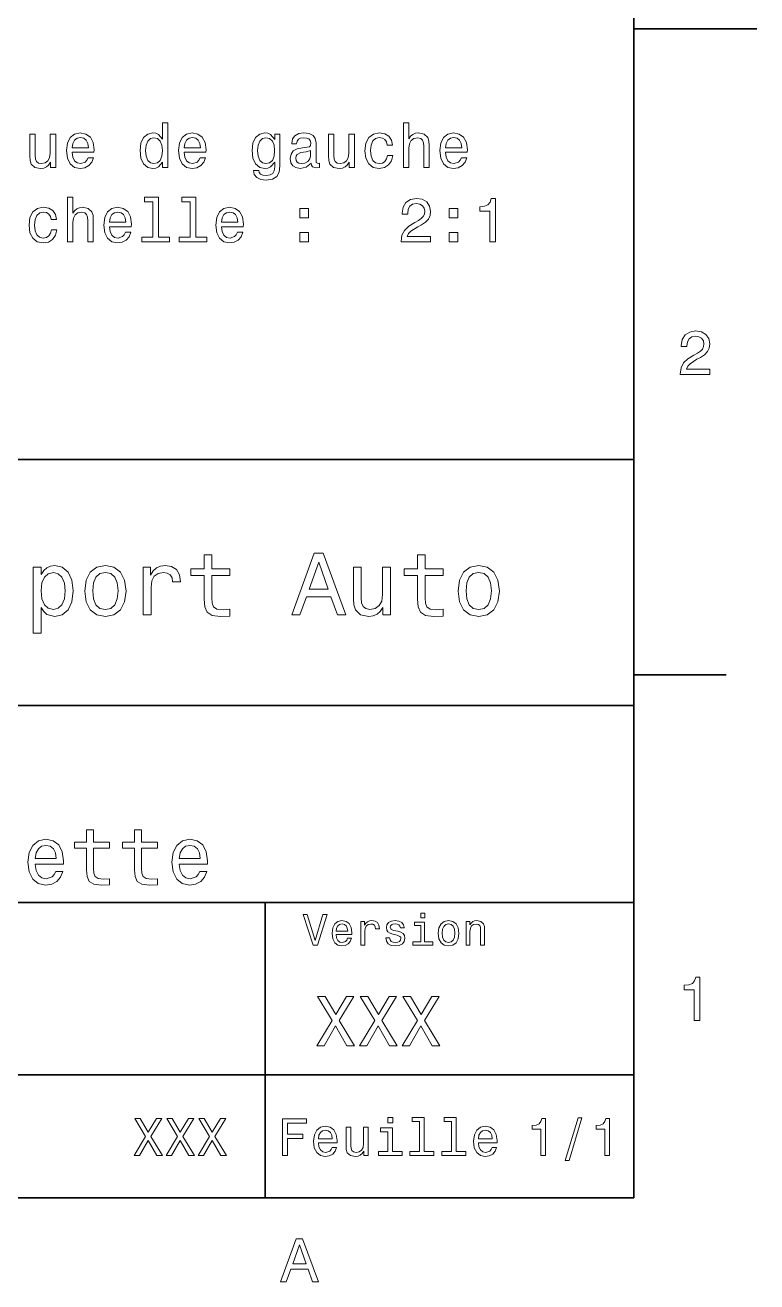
# Model space of a CAD drawing. Extents: x 0 to 297, y 0 to 210.
# Drawn here: x 237.5 to 297, y 3.2 to 105.3 of the extents above; entities that cross this region are included whole.
import ezdxf

# ---------------------------------------------------------------- set-up
doc = ezdxf.new("R2010")
doc.units = 0

msp = doc.modelspace()

# ---------------------------------------------------------------- linework, layer by layer
at = {"color": 7, "lineweight": 35}
for p, q in [((287, 10), (287, 200)), ((97, 70), (287, 70)), ((287, 70), (287, 10)), ((162, 50), (287, 50)), ((162, 34), (287, 34)), ((257, 10), (257, 34)), ((162, 20), (287, 20)), ((10, 10), (287, 10)), ((97, 10), (287, 10))]:
    msp.add_line(p, q, dxfattribs=at)
at = {"color": 7, "lineweight": 35, "ltscale": 0.25}
msp.add_line((287, 105), (297, 105), dxfattribs=at)
at = {"color": 7, "lineweight": 35, "ltscale": 0.1875}
msp.add_line((287, 52.5), (294.5, 52.5), dxfattribs=at)
at = {"color": 7, "lineweight": 13}
for points in [[(248.663223, 94.159538), (248.663223, 93.740952), (249.107025, 93.740952), (249.107025, 97.361992), (248.668259, 97.361992), (248.668259, 96.035622), (248.330368, 96.418907), (248.123596, 96.509682), (247.886566, 96.544983), (247.457886, 96.444122), (247.125031, 96.161697), (246.908173, 95.707809), (246.832535, 95.09758), (246.908173, 94.48735), (247.125031, 94.028412), (247.457886, 93.740952), (247.886566, 93.645134), (248.123596, 93.680435), (248.335403, 93.77121)], [(268.251099, 93.740952), (268.694916, 93.740952), (268.694916, 95.304352), (268.740295, 95.662422), (268.886566, 95.924667), (269.113495, 96.086052), (269.416107, 96.146568), (269.658173, 96.096138), (269.809479, 95.959969), (269.885132, 95.733025), (269.910339, 95.430435), (269.910339, 93.740952), (270.354126, 93.740952), (270.354126, 95.52121), (270.333954, 95.87928), (270.243195, 96.176834), (269.945648, 96.449165), (269.481659, 96.544983), (269.229492, 96.509682), (269.012634, 96.413864), (268.831085, 96.262566), (268.694916, 96.055794), (268.694916, 97.361992), (268.251099, 97.361992)], [(239.978775, 96.449165), (239.534973, 96.449165), (239.534973, 94.885765), (239.484543, 94.522652), (239.338287, 94.260406), (239.111343, 94.099022), (238.813797, 94.048592), (238.576767, 94.088936), (238.425461, 94.209969), (238.339737, 94.41674), (238.319565, 94.709251), (238.319565, 96.449165), (237.875763, 96.449165), (237.875763, 94.668907), (237.890884, 94.310837), (237.98671, 94.013283), (238.279221, 93.740952), (238.74823, 93.645134), (239.000397, 93.680435), (239.217255, 93.77121), (239.403854, 93.927551), (239.555145, 94.154495), (239.555145, 93.740952), (239.978775, 93.740952)], [(241.315231, 94.966454), (243.090454, 94.966454), (243.09549, 95.173225), (243.014801, 95.753197), (242.792908, 96.18692), (242.43988, 96.449165), (241.970856, 96.544983), (241.511917, 96.444122), (241.15889, 96.161697), (240.931946, 95.702766), (240.851257, 95.09758), (240.92691, 94.477264), (241.153854, 94.023369), (241.501831, 93.740952), (241.955719, 93.645134), (242.349091, 93.710693), (242.67186, 93.882164), (242.90889, 94.154495), (243.045059, 94.517609), (242.606308, 94.517609), (242.515518, 94.31588), (242.384399, 94.164581), (242.0112, 94.043549), (241.72374, 94.099022), (241.506882, 94.275536), (241.365662, 94.562996), (241.315231, 94.951324)], [(241.315231, 95.339653), (241.370712, 95.687637), (241.506882, 95.944839), (241.713654, 96.101181), (241.985992, 96.156654), (242.253281, 96.101181), (242.460052, 95.944839), (242.586136, 95.687637), (242.631516, 95.339653)], [(247.962204, 96.146568), (248.254715, 96.075966), (248.476624, 95.87928), (248.607742, 95.551468), (248.658173, 95.09758), (248.607742, 94.638649), (248.476624, 94.310837), (248.254715, 94.109108), (247.962204, 94.043549), (247.68483, 94.109108), (247.473022, 94.310837), (247.331802, 94.643692), (247.286423, 95.09758), (247.331802, 95.546425), (247.473022, 95.874237), (247.68483, 96.075966)], [(250.423309, 94.966454), (252.198517, 94.966454), (252.203568, 95.173225), (252.122879, 95.753197), (251.90097, 96.18692), (251.547943, 96.449165), (251.078918, 96.544983), (250.619995, 96.444122), (250.266968, 96.161697), (250.040024, 95.702766), (249.959335, 95.09758), (250.034973, 94.477264), (250.261917, 94.023369), (250.609909, 93.740952), (251.063797, 93.645134), (251.457169, 93.710693), (251.779938, 93.882164), (252.016968, 94.154495), (252.153137, 94.517609), (251.714371, 94.517609), (251.623596, 94.31588), (251.492462, 94.164581), (251.119278, 94.043549), (250.831802, 94.099022), (250.614944, 94.275536), (250.47374, 94.562996), (250.423309, 94.951324)], [(250.423309, 95.339653), (250.478775, 95.687637), (250.614944, 95.944839), (250.821716, 96.101181), (251.094055, 96.156654), (251.361343, 96.101181), (251.568115, 95.944839), (251.694199, 95.687637), (251.739594, 95.339653)], [(258.215088, 93.861992), (258.215088, 96.449165), (257.791473, 96.449165), (257.791473, 96.010406), (257.443481, 96.408821), (257.231659, 96.509682), (256.994629, 96.544983), (256.565948, 96.444122), (256.233093, 96.161697), (256.016235, 95.707809), (255.940598, 95.09758), (256.016235, 94.482307), (256.233093, 94.028412), (256.565948, 93.740952), (256.994629, 93.645134), (257.236694, 93.680435), (257.438446, 93.77121), (257.791473, 94.154495), (257.791473, 93.77121), (257.751129, 93.46862), (257.640167, 93.251755), (257.428345, 93.125679), (257.110626, 93.080292), (256.833252, 93.11055), (256.636566, 93.186195), (256.520569, 93.317322), (256.48526, 93.493835), (256.05658, 93.493835), (256.05658, 93.473663), (256.122162, 93.150894), (256.323883, 92.908821), (256.646637, 92.75248), (257.085419, 92.697006), (257.609894, 92.772652), (257.957886, 92.984467), (258.154572, 93.352623)], [(256.399536, 95.09758), (256.444916, 95.546425), (256.581085, 95.87928), (256.792908, 96.075966), (257.075317, 96.146568), (257.372864, 96.075966), (257.594788, 95.87928), (257.730957, 95.546425), (257.781372, 95.09758), (257.730957, 94.638649), (257.594788, 94.310837), (257.372864, 94.109108), (257.075317, 94.043549), (256.792908, 94.109108), (256.581085, 94.310837), (256.444916, 94.643692)], [(260.751831, 94.093979), (260.751831, 94.07885), (260.777039, 93.907379), (260.852692, 93.786339), (261.17041, 93.690521), (261.417542, 93.730865), (261.417542, 94.073807), (261.311646, 94.058678), (261.17041, 94.124237), (261.145203, 94.325966), (261.145203, 95.727982), (261.084686, 96.086052), (260.908173, 96.338211), (260.600525, 96.48951), (260.166809, 96.544983), (259.743195, 96.484467), (259.430511, 96.312996), (259.233826, 96.045708), (259.168274, 95.69268), (259.168274, 95.662422), (259.566681, 95.662422), (259.60199, 95.874237), (259.712921, 96.025536), (259.894501, 96.11631), (260.151703, 96.151611), (260.398804, 96.126396), (260.575317, 96.050751), (260.681244, 95.919624), (260.716522, 95.738068), (260.69635, 95.526253), (260.615662, 95.420349), (260.41394, 95.369911), (260.035706, 95.329567), (259.60199, 95.238792), (259.294342, 95.077408), (259.112793, 94.825249), (259.057312, 94.452049), (259.107758, 94.119194), (259.264099, 93.872078), (259.516235, 93.715736), (259.864227, 93.660263), (260.333252, 93.766167)], [(264.266968, 96.449165), (263.823151, 96.449165), (263.823151, 94.885765), (263.772736, 94.522652), (263.626465, 94.260406), (263.399536, 94.099022), (263.10199, 94.048592), (262.86496, 94.088936), (262.713654, 94.209969), (262.62793, 94.41674), (262.607758, 94.709251), (262.607758, 96.449165), (262.16394, 96.449165), (262.16394, 94.668907), (262.179077, 94.310837), (262.274902, 94.013283), (262.567383, 93.740952), (263.036407, 93.645134), (263.288574, 93.680435), (263.505432, 93.77121), (263.692047, 93.927551), (263.843323, 94.154495), (263.843323, 93.740952), (264.266968, 93.740952)], [(266.93988, 95.551468), (267.378632, 95.551468), (267.287842, 95.954926), (267.070984, 96.272652), (266.733093, 96.469337), (266.294342, 96.544983), (265.810181, 96.444122), (265.442047, 96.161697), (265.210052, 95.702766), (265.129364, 95.087494), (265.205017, 94.477264), (265.431946, 94.023369), (265.790009, 93.740952), (266.279205, 93.645134), (266.712921, 93.720779), (267.050842, 93.932594), (267.282806, 94.26545), (267.383667, 94.709251), (266.960052, 94.709251), (266.884399, 94.426834), (266.743195, 94.215012), (266.541473, 94.083893), (266.294342, 94.043549), (265.986694, 94.109108), (265.764801, 94.310837), (265.628632, 94.638649), (265.583252, 95.102623), (265.628632, 95.556511), (265.769836, 95.884323), (265.996796, 96.086052), (266.294342, 96.156654), (266.55658, 96.111267), (266.753265, 95.995277), (266.884399, 95.803635)], [(271.675476, 94.966454), (273.450684, 94.966454), (273.455719, 95.173225), (273.375031, 95.753197), (273.153137, 96.18692), (272.80011, 96.449165), (272.331085, 96.544983), (271.872162, 96.444122), (271.519135, 96.161697), (271.292175, 95.702766), (271.211487, 95.09758), (271.28714, 94.477264), (271.514069, 94.023369), (271.862061, 93.740952), (272.315948, 93.645134), (272.70932, 93.710693), (273.032104, 93.882164), (273.269135, 94.154495), (273.405304, 94.517609), (272.966522, 94.517609), (272.875763, 94.31588), (272.744629, 94.164581), (272.371429, 94.043549), (272.083954, 94.099022), (271.867096, 94.275536), (271.725891, 94.562996), (271.675476, 94.951324)], [(271.675476, 95.339653), (271.730927, 95.687637), (271.867096, 95.944839), (272.073883, 96.101181), (272.346222, 96.156654), (272.613495, 96.101181), (272.820282, 95.944839), (272.94635, 95.687637), (272.99176, 95.339653)], [(260.701416, 94.689079), (260.6409, 94.426834), (260.479492, 94.225098), (260.237427, 94.093979), (259.93988, 94.048592), (259.74823, 94.073807), (259.612061, 94.154495), (259.526337, 94.295708), (259.501129, 94.492393), (259.521301, 94.668907), (259.60199, 94.794983), (259.924744, 94.936195), (260.333252, 94.996712), (260.701416, 95.117752)], [(240.92691, 87.694122), (241.370712, 87.694122), (241.370712, 89.257523), (241.416107, 89.615593), (241.562347, 89.877838), (241.789307, 90.039223), (242.091888, 90.099739), (242.333969, 90.049309), (242.48526, 89.913139), (242.560913, 89.686195), (242.586136, 89.383606), (242.586136, 87.694122), (243.029938, 87.694122), (243.029938, 89.47438), (243.009766, 89.832451), (242.918976, 90.130005), (242.621429, 90.402336), (242.157455, 90.498154), (241.905289, 90.462852), (241.688431, 90.367035), (241.506882, 90.215736), (241.370712, 90.008965), (241.370712, 91.315163), (240.92691, 91.315163)], [(247.881516, 90.941963), (247.881516, 88.067322), (246.968689, 88.067322), (246.968689, 87.694122), (249.233109, 87.694122), (249.233109, 88.067322), (248.325317, 88.067322), (248.325317, 91.315163), (247.185547, 91.315163), (247.185547, 90.941963)], [(250.917542, 90.941963), (250.917542, 88.067322), (250.004715, 88.067322), (250.004715, 87.694122), (252.269135, 87.694122), (252.269135, 88.067322), (251.361343, 88.067322), (251.361343, 91.315163), (250.221573, 91.315163), (250.221573, 90.941963)], [(268.064514, 87.694122), (270.470123, 87.694122), (270.470123, 88.127838), (268.568848, 88.127838), (268.674744, 88.364868), (268.856293, 88.561554), (269.416107, 88.919624), (269.713654, 89.070923), (270.046509, 89.287781), (270.283539, 89.539948), (270.419708, 89.837494), (270.470123, 90.175392), (270.384399, 90.599022), (270.147369, 90.931877), (269.784241, 91.143692), (269.315247, 91.219337), (268.831085, 91.133606), (268.462921, 90.896568), (268.225891, 90.518333), (268.145203, 90.019051), (268.145203, 89.948448), (268.604126, 89.948448), (268.604126, 89.988792), (268.649536, 90.331734), (268.785706, 90.583893), (269.002563, 90.745277), (269.290009, 90.800751), (269.58252, 90.75032), (269.799377, 90.624237), (269.940582, 90.427551), (269.991028, 90.180435), (269.955719, 89.948448), (269.859894, 89.751762), (269.698517, 89.580292), (269.476624, 89.428993), (269.179077, 89.267609), (268.684814, 88.954926), (268.336853, 88.622078), (268.130066, 88.21862), (268.064514, 87.709251)], [(275.276337, 87.694122), (275.73526, 87.694122), (275.73526, 91.219337), (275.392334, 91.219337), (275.301544, 90.911705), (275.119995, 90.704926), (274.842621, 90.583893), (274.45932, 90.543549), (274.45932, 90.185478), (275.276337, 90.185478)], [(239.615662, 89.504639), (240.054428, 89.504639), (239.963654, 89.908096), (239.746796, 90.225822), (239.40889, 90.422508), (238.970139, 90.498154), (238.485992, 90.397293), (238.117828, 90.114868), (237.885849, 89.655937), (237.805145, 89.040665), (237.880798, 88.430435), (238.107742, 87.97654), (238.46582, 87.694122), (238.955002, 87.598305), (239.388718, 87.67395), (239.726624, 87.885765), (239.958603, 88.21862), (240.059479, 88.662422), (239.635849, 88.662422), (239.560196, 88.380005), (239.418976, 88.168182), (239.217255, 88.037064), (238.970139, 87.996719), (238.662506, 88.062279), (238.440598, 88.264008), (238.304428, 88.59182), (238.259033, 89.055794), (238.304428, 89.509682), (238.445633, 89.837494), (238.672592, 90.039223), (238.970139, 90.109825), (239.232376, 90.064438), (239.429077, 89.948448), (239.560196, 89.756805)], [(244.351257, 88.919624), (246.12648, 88.919624), (246.131516, 89.126396), (246.050827, 89.706367), (245.828918, 90.140091), (245.475906, 90.402336), (245.006882, 90.498154), (244.547943, 90.397293), (244.194916, 90.114868), (243.967972, 89.655937), (243.887283, 89.050751), (243.962936, 88.430435), (244.18988, 87.97654), (244.537857, 87.694122), (244.991745, 87.598305), (245.385117, 87.663864), (245.707886, 87.835335), (245.944916, 88.107666), (246.081085, 88.470779), (245.642334, 88.470779), (245.551544, 88.269051), (245.420425, 88.117752), (245.047226, 87.996719), (244.759766, 88.052193), (244.542908, 88.228706), (244.401688, 88.516167), (244.351257, 88.904495)], [(244.351257, 89.292824), (244.406738, 89.640808), (244.542908, 89.89801), (244.74968, 90.054352), (245.022003, 90.109825), (245.289307, 90.054352), (245.496078, 89.89801), (245.622147, 89.640808), (245.667542, 89.292824)], [(253.459335, 88.919624), (255.234543, 88.919624), (255.239594, 89.126396), (255.158905, 89.706367), (254.936996, 90.140091), (254.583969, 90.402336), (254.114944, 90.498154), (253.656021, 90.397293), (253.302994, 90.114868), (253.07605, 89.655937), (252.995346, 89.050751), (253.070999, 88.430435), (253.297943, 87.97654), (253.645935, 87.694122), (254.099823, 87.598305), (254.493195, 87.663864), (254.815964, 87.835335), (255.052994, 88.107666), (255.189148, 88.470779), (254.750397, 88.470779), (254.659622, 88.269051), (254.528488, 88.117752), (254.155289, 87.996719), (253.867828, 88.052193), (253.65097, 88.228706), (253.509766, 88.516167), (253.459335, 88.904495)], [(253.459335, 89.292824), (253.514801, 89.640808), (253.65097, 89.89801), (253.857742, 90.054352), (254.130081, 90.109825), (254.397369, 90.054352), (254.604141, 89.89801), (254.730225, 89.640808), (254.775604, 89.292824)], [(259.83902, 89.650894), (260.534973, 89.650894), (260.534973, 90.402336), (259.83902, 90.402336)], [(271.983093, 89.650894), (272.679077, 89.650894), (272.679077, 90.402336), (271.983093, 90.402336)], [(259.83902, 87.694122), (260.534973, 87.694122), (260.534973, 88.445564), (259.83902, 88.445564)], [(271.983093, 87.694122), (272.679077, 87.694122), (272.679077, 88.445564), (271.983093, 88.445564)], [(290.76947, 76.916786), (293.175079, 76.916786), (293.175079, 77.350502), (291.273773, 77.350502), (291.3797, 77.587532), (291.561249, 77.784218), (292.121033, 78.142288), (292.418579, 78.293587), (292.751434, 78.510445), (292.988464, 78.762604), (293.124634, 79.060158), (293.175079, 79.398056), (293.089355, 79.821686), (292.852325, 80.154541), (292.489197, 80.366356), (292.020172, 80.442001), (291.536041, 80.35627), (291.167877, 80.119232), (290.930847, 79.740997), (290.850159, 79.241714), (290.850159, 79.171112), (291.309082, 79.171112), (291.309082, 79.211456), (291.354462, 79.554398), (291.490631, 79.806557), (291.707489, 79.967941), (291.994965, 80.023415), (292.287476, 79.972984), (292.504333, 79.846901), (292.645538, 79.650215), (292.695984, 79.403099), (292.660675, 79.171112), (292.56485, 78.974426), (292.403473, 78.802956), (292.181549, 78.651657), (291.884003, 78.490273), (291.389771, 78.177589), (291.041779, 77.844742), (290.835022, 77.441284), (290.76947, 76.931915)], [(259.175781, 57.381123), (259.838623, 57.381123), (260.364563, 58.850864), (262.360229, 58.850864), (262.886169, 57.381123), (263.563416, 57.381123), (261.733429, 62.388329), (260.998566, 62.388329)], [(238.786743, 60.652016), (238.786743, 61.25), (238.15274, 61.25), (238.15274, 55.882565), (238.786743, 55.882565), (238.786743, 57.971901), (239.010101, 57.633286), (239.262253, 57.409943), (239.896271, 57.244236), (240.50145, 57.381123), (240.976959, 57.791786), (241.286743, 58.440201), (241.402023, 59.319164), (241.286743, 60.190922), (240.976959, 60.839336), (240.50145, 61.242794), (239.896271, 61.386887), (239.550446, 61.343658), (239.255051, 61.206772), (239.002899, 60.976223)], [(242.338623, 59.311958), (242.453888, 58.432995), (242.785309, 57.78458), (243.311249, 57.381123), (244.017303, 57.244236), (244.716141, 57.381123), (245.242081, 57.777374), (245.573486, 58.425793), (245.695969, 59.311958), (245.573486, 60.190922), (245.242081, 60.846542), (244.716141, 61.242794), (244.017303, 61.386887), (243.311249, 61.242794), (242.785309, 60.839336), (242.453888, 60.190922)], [(247.100861, 57.381123), (247.734863, 57.381123), (247.734863, 59.592937), (247.799713, 60.12608), (247.994232, 60.507923), (248.311249, 60.738472), (248.736313, 60.817722), (249.053314, 60.767288), (249.291077, 60.623199), (249.435165, 60.378242), (249.485596, 60.046829), (250.126801, 60.046829), (250.040344, 60.630402), (249.802597, 61.048271), (249.406342, 61.30043), (248.865997, 61.386887), (248.498566, 61.32925), (248.181549, 61.185158), (247.900574, 60.940201), (247.677246, 60.608788), (247.677246, 61.25), (247.100861, 61.25)], [(252.05043, 60.579971), (252.05043, 58.64193), (252.093658, 58.015129), (252.29538, 57.582851), (252.698853, 57.330688), (253.383286, 57.244236), (254.132568, 57.280258), (254.132568, 57.827808), (253.585022, 57.78458), (253.087891, 57.842216), (252.82132, 58.022331), (252.706055, 58.324928), (252.684448, 58.75), (252.684448, 60.579971), (254.132568, 60.579971), (254.132568, 61.120316), (252.684448, 61.120316), (252.684448, 62.251438), (252.05043, 62.251438), (252.05043, 61.120316), (250.955322, 61.120316), (250.955322, 60.579971)], [(260.595093, 59.463257), (261.365997, 61.667866), (262.136902, 59.463257)], [(269.399109, 60.579971), (269.399109, 58.64193), (269.442352, 58.015129), (269.644073, 57.582851), (270.047546, 57.330688), (270.731995, 57.244236), (271.481262, 57.280258), (271.481262, 57.827808), (270.933716, 57.78458), (270.436584, 57.842216), (270.170013, 58.022331), (270.054749, 58.324928), (270.033142, 58.75), (270.033142, 60.579971), (271.481262, 60.579971), (271.481262, 61.120316), (270.033142, 61.120316), (270.033142, 62.251438), (269.399109, 62.251438), (269.399109, 61.120316), (268.304016, 61.120316), (268.304016, 60.579971)], [(272.698853, 59.311958), (272.814117, 58.432995), (273.145508, 57.78458), (273.671448, 57.381123), (274.377502, 57.244236), (275.076355, 57.381123), (275.602295, 57.777374), (275.933716, 58.425793), (276.056183, 59.311958), (275.933716, 60.190922), (275.602295, 60.846542), (275.076355, 61.242794), (274.377502, 61.386887), (273.671448, 61.242794), (273.145508, 60.839336), (272.814117, 60.190922)], [(239.788193, 57.8134), (239.363129, 57.907059), (239.053314, 58.195244), (238.858795, 58.663544), (238.793945, 59.319164), (238.858795, 59.967579), (239.053314, 60.435879), (239.363129, 60.716858), (239.788193, 60.817722), (240.177246, 60.716858), (240.48703, 60.428673), (240.681564, 59.960373), (240.753601, 59.319164), (240.681564, 58.67075), (240.48703, 58.195244), (240.177246, 57.907059)], [(242.98703, 59.319164), (243.05188, 59.967579), (243.253601, 60.435879), (243.57782, 60.72406), (244.017303, 60.824928), (244.449585, 60.72406), (244.773773, 60.443081), (244.97551, 59.967579), (245.047546, 59.319164), (244.97551, 58.663544), (244.773773, 58.188038), (244.449585, 57.899853), (244.017303, 57.806194), (243.57782, 57.899853), (243.253601, 58.188038), (243.05188, 58.663544)], [(267.194519, 61.25), (266.560516, 61.25), (266.560516, 59.016571), (266.488464, 58.497837), (266.279541, 58.123196), (265.955322, 57.892651), (265.530243, 57.820602), (265.19165, 57.878242), (264.975494, 58.051151), (264.853027, 58.346542), (264.824219, 58.764408), (264.824219, 61.25), (264.190186, 61.25), (264.190186, 58.706772), (264.211792, 58.195244), (264.348694, 57.770172), (264.766571, 57.381123), (265.436584, 57.244236), (265.796814, 57.294666), (266.106628, 57.424351), (266.373199, 57.647694), (266.589325, 57.971901), (266.589325, 57.381123), (267.194519, 57.381123)], [(273.34726, 59.319164), (273.412109, 59.967579), (273.613831, 60.435879), (273.938019, 60.72406), (274.377502, 60.824928), (274.809784, 60.72406), (275.134003, 60.443081), (275.335724, 59.967579), (275.407776, 59.319164), (275.335724, 58.663544), (275.134003, 58.188038), (274.809784, 57.899853), (274.377502, 57.806194), (273.938019, 57.899853), (273.613831, 58.188038), (273.412109, 58.663544)], [(242.48848, 38.409222), (242.48848, 36.664986), (242.527374, 36.100864), (242.708939, 35.711815), (243.072052, 35.484871), (243.688049, 35.407059), (244.362396, 35.43948), (244.362396, 35.932274), (243.869598, 35.893372), (243.422195, 35.945244), (243.182281, 36.107349), (243.078537, 36.379681), (243.059082, 36.762245), (243.059082, 38.409222), (244.362396, 38.409222), (244.362396, 38.895531), (243.059082, 38.895531), (243.059082, 39.913544), (242.48848, 39.913544), (242.48848, 38.895531), (241.502884, 38.895531), (241.502884, 38.409222)], [(246.391937, 38.409222), (246.391937, 36.664986), (246.430832, 36.100864), (246.612396, 35.711815), (246.97551, 35.484871), (247.591492, 35.407059), (248.265854, 35.43948), (248.265854, 35.932274), (247.773056, 35.893372), (247.325653, 35.945244), (247.085739, 36.107349), (246.981995, 36.379681), (246.96254, 36.762245), (246.96254, 38.409222), (248.265854, 38.409222), (248.265854, 38.895531), (246.96254, 38.895531), (246.96254, 39.913544), (246.391937, 39.913544), (246.391937, 38.895531), (245.406342, 38.895531), (245.406342, 38.409222)], [(238.319168, 37.105907), (240.601593, 37.105907), (240.608063, 37.371758), (240.504333, 38.117435), (240.219025, 38.675072), (239.765137, 39.012245), (239.162109, 39.135445), (238.572052, 39.005764), (238.118164, 38.642651), (237.82637, 38.052593), (237.722626, 37.274494), (237.819885, 36.476944), (238.111679, 35.893372), (238.559082, 35.530258), (239.142654, 35.407059), (239.648422, 35.491352), (240.0634, 35.711815), (240.368164, 36.061958), (240.543228, 36.528816), (239.979111, 36.528816), (239.862396, 36.269451), (239.693802, 36.074928), (239.213974, 35.919308), (238.844391, 35.990631), (238.565567, 36.217579), (238.384003, 36.587173), (238.319168, 37.086452)], [(250.029541, 37.105907), (252.311951, 37.105907), (252.318451, 37.371758), (252.214691, 38.117435), (251.929398, 38.675072), (251.47551, 39.012245), (250.872482, 39.135445), (250.282425, 39.005764), (249.828522, 38.642651), (249.536743, 38.052593), (249.432999, 37.274494), (249.530258, 36.476944), (249.822052, 35.893372), (250.269455, 35.530258), (250.853027, 35.407059), (251.358795, 35.491352), (251.773773, 35.711815), (252.078522, 36.061958), (252.253601, 36.528816), (251.689484, 36.528816), (251.572769, 36.269451), (251.404175, 36.074928), (250.924347, 35.919308), (250.554749, 35.990631), (250.27594, 36.217579), (250.094376, 36.587173), (250.029541, 37.086452)], [(238.319168, 37.585735), (238.390488, 38.033138), (238.565567, 38.363831), (238.831421, 38.564842), (239.181549, 38.636166), (239.525223, 38.564842), (239.791077, 38.363831), (239.953171, 38.033138), (240.011536, 37.585735)], [(250.029541, 37.585735), (250.100861, 38.033138), (250.27594, 38.363831), (250.541779, 38.564842), (250.891937, 38.636166), (251.235596, 38.564842), (251.501434, 38.363831), (251.663544, 38.033138), (251.721893, 37.585735)], [(261.71109, 33.03458), (261.08429, 30.905619), (260.439484, 33.03458), (260.09726, 33.03458), (260.904175, 30.530979), (261.264404, 30.530979), (262.053314, 33.03458)], [(269.992798, 33.117435), (269.657776, 33.117435), (269.657776, 32.757202), (269.992798, 32.757202)], [(262.784576, 31.40634), (264.052582, 31.40634), (264.056183, 31.554033), (263.998566, 31.9683), (263.840057, 32.278099), (263.587891, 32.465416), (263.252869, 32.533859), (262.925079, 32.461815), (262.672913, 32.260086), (262.510803, 31.932276), (262.453156, 31.5), (262.507202, 31.056915), (262.669312, 30.732708), (262.917877, 30.530979), (263.242065, 30.462536), (263.523041, 30.509365), (263.753601, 30.631844), (263.922913, 30.826368), (264.020172, 31.085733), (263.706787, 31.085733), (263.641937, 30.941643), (263.548279, 30.833572), (263.281708, 30.747118), (263.076355, 30.786743), (262.921478, 30.912823), (262.820618, 31.118155), (262.784576, 31.395533)], [(262.784576, 31.672911), (262.824219, 31.921469), (262.921478, 32.105186), (263.069153, 32.216858), (263.263702, 32.256485), (263.45462, 32.216858), (263.602295, 32.105186), (263.692352, 31.921469), (263.724792, 31.672911)], [(264.794678, 30.530979), (265.111664, 30.530979), (265.111664, 31.636887), (265.144104, 31.903458), (265.241364, 32.094379), (265.399841, 32.209652), (265.612396, 32.249279), (265.770905, 32.224064), (265.889771, 32.152016), (265.961823, 32.029537), (265.98703, 31.863832), (266.307648, 31.863832), (266.264404, 32.155621), (266.145538, 32.364552), (265.947418, 32.490635), (265.677246, 32.533859), (265.49353, 32.505043), (265.335022, 32.432995), (265.194519, 32.310516), (265.082855, 32.144814), (265.082855, 32.465416), (264.794678, 32.465416)], [(267.791779, 31.658501), (267.485596, 31.730547), (267.258636, 31.8134), (267.182983, 31.982708), (267.20462, 32.101585), (267.280273, 32.188038), (267.40274, 32.242073), (267.579254, 32.263687), (267.748566, 32.242073), (267.881836, 32.177231), (267.968292, 32.079971), (268.004333, 31.950287), (268.314117, 31.950287), (268.314117, 31.957493), (268.260101, 32.191643), (268.112396, 32.375359), (267.881836, 32.490635), (267.579254, 32.533859), (267.273041, 32.490635), (267.049713, 32.371758), (266.90921, 32.195244), (266.865997, 31.971901), (266.898407, 31.755764), (266.999268, 31.604465), (267.164978, 31.496397), (267.406342, 31.420748), (267.759369, 31.334293), (267.975494, 31.244236), (268.033142, 31.17219), (268.054749, 31.064121), (268.022339, 30.930836), (267.935883, 30.829971), (267.79538, 30.765129), (267.608063, 30.743515), (267.409943, 30.765129), (267.265839, 30.840778), (267.168579, 30.963255), (267.128967, 31.132565), (266.822754, 31.132565), (266.873199, 30.844379), (267.020905, 30.635447), (267.255035, 30.509365), (267.579254, 30.462536), (267.917877, 30.509365), (268.166412, 30.635447), (268.317719, 30.837175), (268.371765, 31.100143), (268.332123, 31.327089), (268.220459, 31.481987), (268.036743, 31.582851)], [(269.981995, 30.79755), (269.981995, 32.400574), (269.167877, 32.400574), (269.167877, 32.130402), (269.664978, 32.130402), (269.664978, 30.79755), (269.016571, 30.79755), (269.016571, 30.530979), (270.637604, 30.530979), (270.637604, 30.79755)], [(271.087891, 31.496397), (271.145538, 31.056915), (271.311249, 30.732708), (271.574219, 30.530979), (271.927246, 30.462536), (272.276672, 30.530979), (272.539612, 30.729107), (272.705322, 31.053314), (272.766571, 31.496397), (272.705322, 31.935879), (272.539612, 32.263687), (272.276672, 32.461815), (271.927246, 32.533859), (271.574219, 32.461815), (271.311249, 32.260086), (271.145538, 31.935879)], [(271.412109, 31.5), (271.444519, 31.824207), (271.54538, 32.058357), (271.707489, 32.20245), (271.927246, 32.25288), (272.143372, 32.20245), (272.305481, 32.061958), (272.406342, 31.824207), (272.442352, 31.5), (272.406342, 31.17219), (272.305481, 30.934437), (272.143372, 30.790344), (271.927246, 30.743515), (271.707489, 30.790344), (271.54538, 30.934437), (271.444519, 31.17219)], [(273.350159, 30.530979), (273.667145, 30.530979), (273.667145, 31.647694), (273.699554, 31.903458), (273.804047, 32.090778), (273.966125, 32.206051), (274.182281, 32.249279), (274.355194, 32.213257), (274.463257, 32.115993), (274.517303, 31.95389), (274.535309, 31.737751), (274.535309, 30.530979), (274.852295, 30.530979), (274.852295, 31.802593), (274.837891, 32.058357), (274.773041, 32.270893), (274.560516, 32.465416), (274.229095, 32.533859), (274.04538, 32.508644), (273.890503, 32.440201), (273.757202, 32.324928), (273.65274, 32.170029), (273.65274, 32.465416), (273.350159, 32.465416)], [(291.909241, 24.416786), (292.368164, 24.416786), (292.368164, 27.942001), (292.025208, 27.942001), (291.934448, 27.634365), (291.752899, 27.427593), (291.475525, 27.306557), (291.092224, 27.266211), (291.092224, 26.90814), (291.909241, 26.90814)], [(261.207489, 22.360231), (261.812683, 22.360231), (262.729095, 23.979828), (263.662811, 22.360231), (264.273773, 22.360231), (263.023041, 24.417868), (264.210388, 26.365995), (263.628235, 26.365995), (262.746399, 24.884727), (261.881836, 26.365995), (261.276642, 26.365995), (262.458221, 24.412106)], [(264.677246, 22.360231), (265.28241, 22.360231), (266.198853, 23.979828), (267.132568, 22.360231), (267.74353, 22.360231), (266.492798, 24.417868), (267.680115, 26.365995), (267.097992, 26.365995), (266.216125, 24.884727), (265.351593, 26.365995), (264.746399, 26.365995), (265.927948, 24.412106)], [(268.146973, 22.360231), (268.752167, 22.360231), (269.668579, 23.979828), (270.602295, 22.360231), (271.213257, 22.360231), (269.962524, 24.417868), (271.149841, 26.365995), (270.567719, 26.365995), (269.685883, 24.884727), (268.82132, 26.365995), (268.216125, 26.365995), (269.397705, 24.412106)], [(246.348709, 13.428675), (246.802597, 13.428675), (247.489914, 14.643373), (248.190201, 13.428675), (248.648422, 13.428675), (247.710373, 14.971903), (248.600861, 16.432999), (248.164261, 16.432999), (247.502884, 15.322046), (246.854462, 16.432999), (246.400574, 16.432999), (247.286743, 14.96758)], [(248.951004, 13.428675), (249.404907, 13.428675), (250.092224, 14.643373), (250.792511, 13.428675), (251.250717, 13.428675), (250.312683, 14.971903), (251.203171, 16.432999), (250.766571, 16.432999), (250.105194, 15.322046), (249.456772, 16.432999), (249.002884, 16.432999), (249.889053, 14.96758)], [(251.553314, 13.428675), (252.007202, 13.428675), (252.694519, 14.643373), (253.394821, 13.428675), (253.853027, 13.428675), (252.914993, 14.971903), (253.805481, 16.432999), (253.368881, 16.432999), (252.707489, 15.322046), (252.059082, 16.432999), (251.605194, 16.432999), (252.491364, 14.96758)], [(258.414978, 13.428675), (258.817017, 13.428675), (258.817017, 14.807637), (260.079254, 14.807637), (260.079254, 15.166427), (258.817017, 15.166427), (258.817017, 16.065563), (260.368866, 16.065563), (260.368866, 16.428675), (258.414978, 16.428675)], [(267.389038, 16.532421), (266.98703, 16.532421), (266.98703, 16.100145), (267.389038, 16.100145)], [(269.572052, 16.212536), (269.572052, 13.748559), (268.789612, 13.748559), (268.789612, 13.428675), (270.73056, 13.428675), (270.73056, 13.748559), (269.952454, 13.748559), (269.952454, 16.532421), (268.975494, 16.532421), (268.975494, 16.212536)], [(272.174347, 16.212536), (272.174347, 13.748559), (271.391937, 13.748559), (271.391937, 13.428675), (273.332855, 13.428675), (273.332855, 13.748559), (272.554749, 13.748559), (272.554749, 16.532421), (271.57782, 16.532421), (271.57782, 16.212536)], [(279.416443, 13.428675), (279.809814, 13.428675), (279.809814, 16.450289), (279.515839, 16.450289), (279.438049, 16.1866), (279.28241, 16.009367), (279.044678, 15.905621), (278.716125, 15.871038), (278.716125, 15.564121), (279.416443, 15.564121)], [(281.42218, 13.026657), (281.720459, 13.026657), (282.766571, 16.510807), (282.463989, 16.510807)], [(284.621033, 13.428675), (285.014404, 13.428675), (285.014404, 16.450289), (284.720459, 16.450289), (284.642639, 16.1866), (284.48703, 16.009367), (284.249268, 15.905621), (283.920746, 15.871038), (283.920746, 15.564121), (284.621033, 15.564121)], [(261.341492, 14.479107), (262.863098, 14.479107), (262.867432, 14.656341), (262.798279, 15.153459), (262.608063, 15.525217), (262.305481, 15.75), (261.903473, 15.832133), (261.510101, 15.745678), (261.207489, 15.503603), (261.01297, 15.110231), (260.943817, 14.591499), (261.008636, 14.059798), (261.203156, 13.67075), (261.501434, 13.428675), (261.890503, 13.346542), (262.227661, 13.402739), (262.504333, 13.549712), (262.707489, 13.783141), (262.824219, 14.09438), (262.44812, 14.09438), (262.370331, 13.92147), (262.257935, 13.791787), (261.938049, 13.688041), (261.69165, 13.735591), (261.505768, 13.886888), (261.384735, 14.133286), (261.341492, 14.466139)], [(261.341492, 14.798992), (261.389038, 15.097262), (261.505768, 15.317724), (261.682983, 15.45173), (261.916412, 15.49928), (262.145538, 15.45173), (262.322754, 15.317724), (262.430847, 15.097262), (262.469727, 14.798992)], [(265.400574, 15.75), (265.020172, 15.75), (265.020172, 14.409943), (264.976959, 14.098703), (264.851593, 13.873919), (264.657074, 13.735591), (264.402008, 13.692364), (264.198853, 13.726946), (264.069153, 13.830692), (263.995667, 14.007925), (263.978394, 14.258646), (263.978394, 15.75), (263.597992, 15.75), (263.597992, 14.224064), (263.610962, 13.917148), (263.693085, 13.662104), (263.943817, 13.428675), (264.345825, 13.346542), (264.561951, 13.376801), (264.747833, 13.454611), (264.907776, 13.588617), (265.037476, 13.783141), (265.037476, 13.428675), (265.400574, 13.428675)], [(267.376068, 13.748559), (267.376068, 15.672191), (266.399139, 15.672191), (266.399139, 15.347983), (266.995667, 15.347983), (266.995667, 13.748559), (266.21759, 13.748559), (266.21759, 13.428675), (268.162811, 13.428675), (268.162811, 13.748559)], [(274.353027, 14.479107), (275.874634, 14.479107), (275.878967, 14.656341), (275.809814, 15.153459), (275.619598, 15.525217), (275.317017, 15.75), (274.914978, 15.832133), (274.521606, 15.745678), (274.219025, 15.503603), (274.024506, 15.110231), (273.955322, 14.591499), (274.020172, 14.059798), (274.214691, 13.67075), (274.51297, 13.428675), (274.902008, 13.346542), (275.239197, 13.402739), (275.515839, 13.549712), (275.719025, 13.783141), (275.835724, 14.09438), (275.459656, 14.09438), (275.381836, 13.92147), (275.26944, 13.791787), (274.949554, 13.688041), (274.703186, 13.735591), (274.517303, 13.886888), (274.39624, 14.133286), (274.353027, 14.466139)], [(274.353027, 14.798992), (274.400574, 15.097262), (274.517303, 15.317724), (274.694519, 15.45173), (274.927948, 15.49928), (275.157074, 15.45173), (275.33429, 15.317724), (275.442352, 15.097262), (275.481262, 14.798992)], [(258.266846, 3.166787), (258.730835, 3.166787), (259.098999, 4.195605), (260.495972, 4.195605), (260.864105, 3.166787), (261.338165, 3.166787), (260.05719, 6.67183), (259.542786, 6.67183)], [(259.260376, 4.624279), (259.799988, 6.167507), (260.33963, 4.624279)]]:
    msp.add_lwpolyline(points, close=True, dxfattribs=at)

doc.saveas('drawing.dxf')
